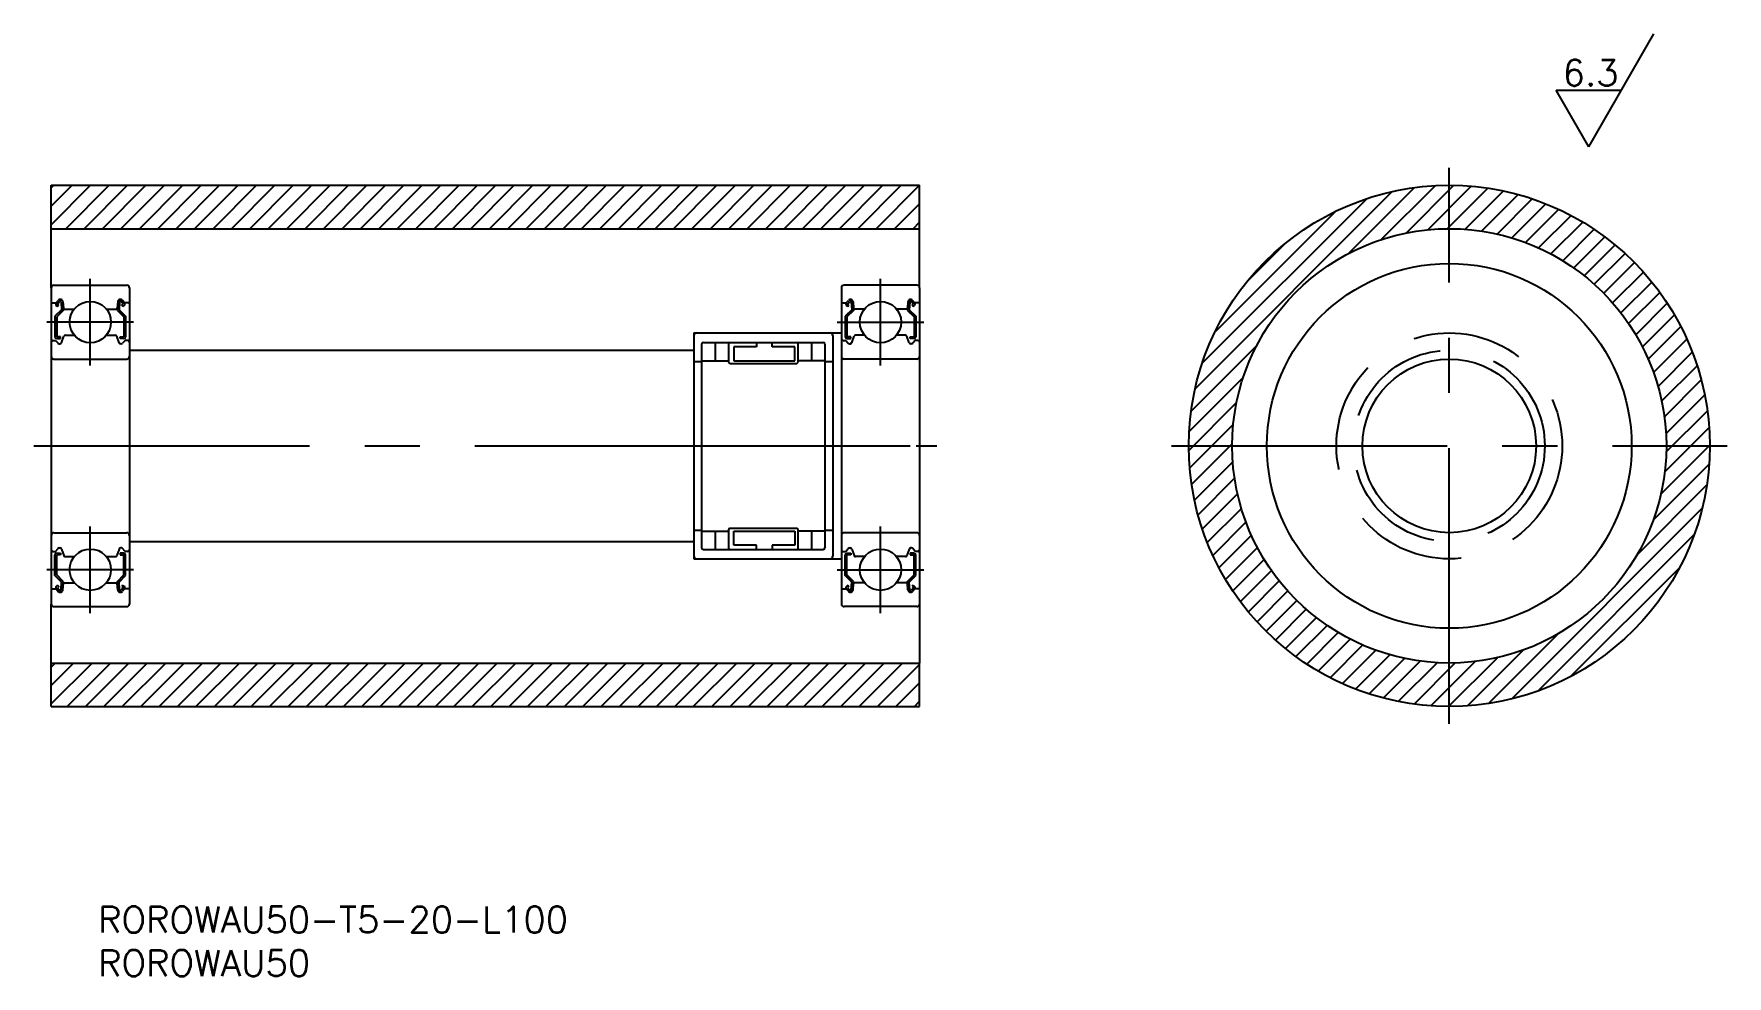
# Model space of a CAD drawing. Extents: x -2 to 193, y -61 to 47.
import ezdxf

# ---------------------------------------------------------------- set-up
doc = ezdxf.new("R2010")
doc.units = 0
doc.linetypes.add('CENTER', pattern=[50.8, 31.75, -6.35, 6.35, -6.35])
doc.linetypes.add('DASHED', pattern=[19.05, 12.7, -6.35])
doc.layers.get('0').update_dxf_attribs({"linetype": 'CONTINUOUS'})
doc.layers.add('CENTER', color=1, linetype='CENTER')
doc.styles.get("Standard").update_dxf_attribs({"font": 'txt.shx', "height": 3, "bigfont": 'bigfont.shx'})

# ---------------------------------------------------------------- blocks, each defined once
blk = doc.blocks.new('*U13')
at = {"color": 7, "linetype": 'CONTINUOUS'}
blk.add_text('ROROWAU50-T5-20-L100', height=3, dxfattribs=at).set_placement((5.39, -56.03))
blk = doc.blocks.new('*U14')
at = {"color": 7, "linetype": 'CONTINUOUS'}
blk.add_text('ROROWAU50', height=3, dxfattribs=at).set_placement((5.39, -61.03))
blk = doc.blocks.new('*U15')
at = {"color": 137, "linetype": 'CONTINUOUS'}
blk.add_text('6.3', height=3, dxfattribs=at).set_placement((174.06, 41.44))

msp = doc.modelspace()

# ---------------------------------------------------------------- linework, layer by layer
at = {"color": 137, "linetype": 'CONTINUOUS'}
for p, q in [((177.06, 34.44), (184.56, 47.43)), ((177.06, 34.44), (173.31, 40.93)), ((173.31, 40.93), (180.81, 40.93))]:
    msp.add_line(p, q, dxfattribs=at)
at = {"color": 7, "linetype": 'CONTINUOUS'}
for p, q in [((0, 30), (100, 30)), ((0, 25), (0, 30)), ((100, 25), (100, 30)), ((0, 25), (100, 25)), ((0, 18.2), (0, 25)), ((100, 18.2), (100, 25)), ((74, 13), (74, -13)), ((74, 13), (91, 13)), ((74.9, 11.72), (74.9, -11.72)), ((75.1, 11.92), (88.9, 11.92)), ((76.45, 11.92, 0.56), (76.45, 9.8, 0.56)), ((78, 11.92), (78, 9.65)), ((86, 9.65), (86, 11.92)), ((87.55, 11.92), (87.55, 9.8)), ((89.1, 11.72), (89.1, -11.72)), ((90, 12.7), (90, -12.7)), ((9, 11), (74, 11)), ((74.9, 9.8, -0.08), (78, 9.8, 1.21)), ((89.1, 9.8), (86, 9.8)), ((74, 9.7), (74.9, 9.7)), ((78.15, 9.5), (85.85, 9.5)), ((89.1, 9.7), (90, 9.7)), ((74, -9.7), (74.9, -9.7)), ((78, -9.65), (78, -11.93)), ((85.85, -9.5), (78.15, -9.5)), ((86, -11.93), (86, -9.65)), ((89.1, -9.7), (90, -9.7)), ((9, -11), (74, -11)), ((74.9, -9.8, 0.08), (78, -9.8, -1.21)), ((76.45, -9.8, -0.56), (76.45, -11.93, -0.56)), ((89.1, -9.8, -0.08), (86, -9.8, 1.21)), ((87.55, -9.8, 0.56), (87.55, -11.93, 0.56)), ((74, -13), (91, -13)), ((75.1, -11.93), (88.9, -11.93)), ((0, -25), (0, -18.2)), ((100, -18.2), (100, -25)), ((0, -25), (100, -25)), ((0, -30), (0, -25)), ((100, -30), (100, -25)), ((0, -30), (100, -30))]:
    msp.add_line(p, q, dxfattribs=at)
at = {"color": 3, "linetype": 'CONTINUOUS'}
for p, q in [((0, 29.7), (0.3, 30)), ((0, 27.58), (2.42, 30)), ((0, 25.46), (4.54, 30)), ((1.67, 25), (6.67, 30)), ((3.79, 25), (8.79, 30)), ((5.91, 25), (10.91, 30)), ((8.03, 25), (13.03, 30)), ((10.15, 25), (15.15, 30)), ((12.27, 25), (17.27, 30)), ((14.39, 25), (19.39, 30)), ((16.51, 25), (21.51, 30)), ((18.64, 25), (23.64, 30)), ((20.76, 25), (25.76, 30)), ((22.88, 25), (27.88, 30)), ((25, 25), (30, 30)), ((27.12, 25), (32.12, 30)), ((29.24, 25), (34.24, 30)), ((31.36, 25), (36.36, 30)), ((33.49, 25), (38.49, 30)), ((35.61, 25), (40.61, 30)), ((37.73, 25), (42.73, 30)), ((39.85, 25), (44.85, 30)), ((41.97, 25), (46.97, 30)), ((44.09, 25), (49.09, 30)), ((46.21, 25), (51.21, 30)), ((48.33, 25), (53.33, 30)), ((50.46, 25), (55.46, 30)), ((52.58, 25), (57.58, 30)), ((54.7, 25), (59.7, 30)), ((56.82, 25), (61.82, 30)), ((58.94, 25), (63.94, 30)), ((61.06, 25), (66.06, 30)), ((63.18, 25), (68.18, 30)), ((65.31, 25), (70.31, 30)), ((67.43, 25), (72.43, 30)), ((69.55, 25), (74.55, 30)), ((71.67, 25), (76.67, 30)), ((73.79, 25), (78.79, 30)), ((75.91, 25), (80.91, 30)), ((78.03, 25), (83.03, 30)), ((80.15, 25), (85.15, 30)), ((82.28, 25), (87.28, 30)), ((84.4, 25), (89.4, 30)), ((86.52, 25), (91.52, 30)), ((88.64, 25), (93.64, 30)), ((90.76, 25), (95.76, 30)), ((92.88, 25), (97.88, 30)), ((95, 25), (100, 30)), ((131.73, 6.57), (154.43, 29.27)), ((149.45, 22.17), (157.01, 29.73)), ((153.13, 23.73), (159.36, 29.95)), ((156.02, 24.5), (161.52, 30)), ((158.52, 24.88), (163.54, 29.89)), ((160.76, 25), (165.43, 29.67)), ((162.82, 24.93), (167.23, 29.35)), ((97.12, 25), (100, 27.88)), ((132.55, 9.51), (151.49, 28.45)), ((164.73, 24.72), (168.94, 28.93)), ((166.51, 24.38), (170.56, 28.43)), ((168.19, 23.94), (172.11, 27.87)), ((99.25, 25), (100, 25.75)), ((134.01, 13.09), (147.91, 26.99)), ((169.78, 23.41), (173.6, 27.23)), ((171.28, 22.79), (175.02, 26.52)), ((172.7, 22.09), (176.37, 25.76)), ((174.06, 21.32), (177.67, 24.94)), ((175.34, 20.48), (178.92, 24.06)), ((137.74, 18.94), (142.06, 23.26)), ((176.55, 19.57), (180.11, 23.13)), ((177.7, 18.6), (181.24, 22.14)), ((178.79, 17.57), (182.32, 21.1)), ((179.81, 16.47), (183.35, 20.01)), ((180.77, 15.3), (184.33, 18.86)), ((181.66, 14.08), (185.25, 17.66)), ((182.49, 12.78), (186.11, 16.41)), ((183.24, 11.41), (186.92, 15.1)), ((183.92, 9.98), (187.68, 13.73)), ((184.53, 8.46), (188.36, 12.3)), ((77.96, 9.8), (78, 9.84)), ((131.27, 3.99), (138.83, 11.55)), ((185.04, 6.85), (188.99, 10.8)), ((131.05, 1.64), (137.27, 7.87)), ((185.46, 5.15), (189.54, 9.23)), ((185.78, 3.34), (190.02, 7.59)), ((185.96, 1.41), (190.42, 5.87)), ((131, -0.52), (136.5, 4.98)), ((185.99, -0.69), (190.73, 4.05)), ((131.11, -2.54), (136.12, 2.48)), ((185.82, -2.98), (190.92, 2.13)), ((131.33, -4.43), (136, 0.24)), ((185.38, -5.54), (191, 0.08)), ((131.65, -6.23), (136.07, -1.82)), ((132.07, -7.94), (136.28, -3.73)), ((184.49, -8.55), (190.93, -2.11)), ((132.57, -9.56), (136.62, -5.51)), ((182.64, -12.53), (190.66, -4.5)), ((133.13, -11.11), (137.06, -7.19)), ((168.15, -29.14), (190.14, -7.15)), ((133.77, -12.6), (137.59, -8.78)), ((134.48, -14.02), (138.21, -10.28)), ((171.19, -28.22), (189.22, -10.19)), ((135.24, -15.37), (138.91, -11.7)), ((136.06, -16.67), (139.68, -13.06)), ((136.94, -17.92), (140.52, -14.34)), ((137.87, -19.11), (141.43, -15.55)), ((174.98, -26.54), (187.54, -13.98)), ((138.86, -20.24), (142.4, -16.7)), ((139.9, -21.32), (143.43, -17.79)), ((140.99, -22.35), (144.53, -18.81)), ((142.14, -23.33), (145.7, -19.77)), ((143.34, -24.25), (146.92, -20.66)), ((144.59, -25.11), (148.22, -21.49)), ((145.9, -25.92), (149.59, -22.24)), ((147.27, -26.68), (151.02, -22.92)), ((165.5, -29.66), (173.53, -21.64)), ((0, -25.46), (0.46, -25)), ((0, -27.58), (2.58, -25)), ((0, -29.7), (4.7, -25)), ((1.82, -30), (6.82, -25)), ((3.94, -30), (8.94, -25)), ((6.06, -30), (11.06, -25)), ((8.18, -30), (13.18, -25)), ((10.31, -30), (15.31, -25)), ((12.43, -30), (17.43, -25)), ((14.55, -30), (19.55, -25)), ((16.67, -30), (21.67, -25)), ((18.79, -30), (23.79, -25)), ((20.91, -30), (25.91, -25)), ((23.03, -30), (28.03, -25)), ((25.15, -30), (30.15, -25)), ((27.28, -30), (32.28, -25)), ((29.4, -30), (34.4, -25)), ((31.52, -30), (36.52, -25)), ((33.64, -30), (38.64, -25)), ((35.76, -30), (40.76, -25)), ((37.88, -30), (42.88, -25)), ((40, -30), (45, -25)), ((42.12, -30), (47.12, -25)), ((44.25, -30), (49.25, -25)), ((46.37, -30), (51.37, -25)), ((48.49, -30), (53.49, -25)), ((50.61, -30), (55.61, -25)), ((52.73, -30), (57.73, -25)), ((54.85, -30), (59.85, -25)), ((56.97, -30), (61.97, -25)), ((59.1, -30), (64.1, -25)), ((61.22, -30), (66.22, -25)), ((63.34, -30), (68.34, -25)), ((65.46, -30), (70.46, -25)), ((67.58, -30), (72.58, -25)), ((69.7, -30), (74.7, -25)), ((71.82, -30), (76.82, -25)), ((73.94, -30), (78.94, -25)), ((76.07, -30), (81.07, -25)), ((78.19, -30), (83.19, -25)), ((80.31, -30), (85.31, -25)), ((82.43, -30), (87.43, -25)), ((84.55, -30), (89.55, -25)), ((86.67, -30), (91.67, -25)), ((88.79, -30), (93.79, -25)), ((90.92, -30), (95.92, -25)), ((93.04, -30), (98.04, -25)), ((95.16, -30), (100, -25.16)), ((148.7, -27.36), (152.54, -23.53)), ((150.2, -27.99), (154.15, -24.04)), ((151.77, -28.54), (155.85, -24.46)), ((153.41, -29.02), (157.66, -24.78)), ((155.13, -29.42), (159.59, -24.96)), ((156.95, -29.73), (161.69, -24.99)), ((158.87, -29.92), (163.98, -24.82)), ((160.92, -30), (166.54, -24.38)), ((163.11, -29.93), (169.55, -23.49)), ((97.28, -30), (100, -27.28)), ((99.4, -30), (100, -29.4))]:
    msp.add_line(p, q, dxfattribs=at)
for p, q in [((0, 18.2), (0, -18.2)), ((0.3, 18.5), (8.7, 18.5)), ((9, 18.2), (9, -18.2)), ((91, 18.2), (91, -18.2)), ((99.7, 18.5), (91.3, 18.5)), ((100, 18.2), (100, -18.2)), ((0.1, 16.45), (0.56, 16.45)), ((1.18, 15.68), (0.43, 14.93)), ((0.56, 16.45), (0.81, 16.75)), ((0.74, 16.04), (0.58, 16.17)), ((0.71, 16.32), (0.96, 16.62)), ((0.87, 16.19), (0.71, 16.32)), ((0.74, 16.04), (0.87, 16.19)), ((1.14, 16.56), (1.18, 15.68)), ((1.34, 16.58), (1.4, 15.84)), ((1.38, 16.07), (1.38, 15.6)), ((1.5, 15.75), (2.65, 15.75)), ((6.35, 15.75), (7.5, 15.75)), ((7.66, 16.57), (7.6, 15.84)), ((7.62, 16.07), (7.62, 15.6)), ((7.86, 16.56), (7.82, 15.68)), ((7.82, 15.68), (8.57, 14.93)), ((8.29, 16.32), (8.04, 16.61)), ((8.13, 16.19), (8.29, 16.32)), ((8.26, 16.04), (8.13, 16.19)), ((8.44, 16.45), (8.19, 16.74)), ((8.26, 16.04), (8.41, 16.17)), ((8.9, 16.45), (8.44, 16.45)), ((91.1, 16.45), (91.56, 16.45)), ((92.18, 15.68), (91.43, 14.93)), ((91.56, 16.45), (91.81, 16.74)), ((91.74, 16.04), (91.59, 16.17)), ((91.71, 16.32), (91.96, 16.61)), ((91.87, 16.19), (91.71, 16.32)), ((91.74, 16.04), (91.87, 16.19)), ((92.14, 16.56), (92.18, 15.68)), ((92.34, 16.57), (92.4, 15.84)), ((92.38, 16.07), (92.38, 15.6)), ((93.65, 15.75), (92.5, 15.75)), ((98.5, 15.75), (97.35, 15.75)), ((98.66, 16.58), (98.6, 15.84)), ((98.62, 16.07), (98.62, 15.6)), ((98.86, 16.56), (98.82, 15.68)), ((98.82, 15.68), (99.57, 14.93)), ((99.29, 16.32), (99.04, 16.62)), ((99.13, 16.19), (99.29, 16.32)), ((99.26, 16.04), (99.13, 16.19)), ((99.44, 16.45), (99.19, 16.75)), ((99.26, 16.04), (99.42, 16.17)), ((99.9, 16.45), (99.44, 16.45)), ((0.43, 14.93), (0.43, 12.55)), ((1.38, 15.6), (0.63, 14.85)), ((0.63, 14.85), (0.63, 12.55)), ((7.62, 15.6), (8.37, 14.85)), ((8.37, 14.85), (8.37, 12.55)), ((8.57, 14.93), (8.57, 12.55)), ((91.43, 14.93), (91.43, 12.55)), ((92.38, 15.6), (91.63, 14.85)), ((91.63, 14.85), (91.63, 12.55)), ((98.62, 15.6), (99.37, 14.85)), ((99.37, 14.85), (99.37, 12.55)), ((99.57, 14.93), (99.57, 12.55)), ((0.2, 12.15), (0.5, 12.15)), ((0.5, 12.15), (0.78, 11.82)), ((1.08, 12.55), (0.63, 12.55)), ((0.63, 12.35), (1.08, 12.35)), ((0.93, 11.75), (0.99, 11.75)), ((1.08, 12.35), (1.08, 12.55)), ((1.18, 11.88), (1.45, 12.62)), ((1.64, 12.75), (2.65, 12.75)), ((6.35, 12.75), (7.36, 12.75)), ((7.82, 11.88), (7.55, 12.62)), ((7.92, 12.55), (8.37, 12.55)), ((7.92, 12.35), (7.92, 12.55)), ((8.37, 12.35), (7.92, 12.35)), ((8.07, 11.75), (8.01, 11.75)), ((8.5, 12.15), (8.22, 11.82)), ((8.8, 12.15), (8.5, 12.15)), ((91.2, 12.15), (91.5, 12.15)), ((91.5, 12.15), (91.78, 11.82)), ((92.08, 12.55), (91.63, 12.55)), ((91.63, 12.35), (92.08, 12.35)), ((91.93, 11.75), (91.99, 11.75)), ((92.08, 12.35), (92.08, 12.55)), ((92.18, 11.88), (92.45, 12.62)), ((93.65, 12.75), (92.64, 12.75)), ((98.36, 12.75), (97.35, 12.75)), ((98.82, 11.88), (98.55, 12.62)), ((98.92, 12.55), (99.37, 12.55)), ((98.92, 12.35), (98.92, 12.55)), ((99.37, 12.35), (98.92, 12.35)), ((99.07, 11.75), (99.01, 11.75)), ((99.5, 12.15), (99.22, 11.82)), ((99.8, 12.15), (99.5, 12.15)), ((0.3, 10), (8.7, 10)), ((99.7, 10), (91.3, 10)), ((0.3, -10), (8.7, -10)), ((99.7, -10), (91.3, -10)), ((0.2, -12.15), (0.5, -12.15)), ((0.43, -14.93), (0.43, -12.55)), ((0.5, -12.15), (0.78, -11.82)), ((0.63, -12.35), (1.08, -12.35)), ((0.63, -14.85), (0.63, -12.55)), ((1.08, -12.55), (0.63, -12.55)), ((0.93, -11.75), (0.99, -11.75)), ((1.08, -12.35), (1.08, -12.55)), ((1.18, -11.88), (1.45, -12.62)), ((1.64, -12.75), (2.65, -12.75)), ((1.89, -12.75), (1.89, -12.75)), ((2.14, -12.75), (2.14, -12.75)), ((6.35, -12.75), (7.36, -12.75)), ((7.82, -11.88), (7.55, -12.62)), ((8.37, -12.35), (7.92, -12.35)), ((7.92, -12.35), (7.92, -12.55)), ((7.92, -12.55), (8.37, -12.55)), ((8.07, -11.75), (8.01, -11.75)), ((8.5, -12.15), (8.22, -11.82)), ((8.37, -14.85), (8.37, -12.55)), ((8.8, -12.15), (8.5, -12.15)), ((8.57, -14.93), (8.57, -12.55)), ((91.2, -12.15), (91.5, -12.15)), ((91.43, -14.93), (91.43, -12.55)), ((91.5, -12.15), (91.78, -11.82)), ((91.63, -12.35), (92.08, -12.35)), ((91.63, -14.85), (91.63, -12.55)), ((92.08, -12.55), (91.63, -12.55)), ((91.93, -11.75), (91.99, -11.75)), ((92.08, -12.35), (92.08, -12.55)), ((92.18, -11.88), (92.45, -12.62)), ((93.65, -12.75), (92.64, -12.75)), ((98.36, -12.75), (97.35, -12.75)), ((97.86, -12.75), (97.86, -12.75)), ((98.11, -12.75), (98.11, -12.75)), ((98.82, -11.88), (98.55, -12.62)), ((99.37, -12.35), (98.92, -12.35)), ((98.92, -12.35), (98.92, -12.55)), ((98.92, -12.55), (99.37, -12.55)), ((99.07, -11.75), (99.01, -11.75)), ((99.5, -12.15), (99.22, -11.82)), ((99.37, -14.85), (99.37, -12.55)), ((99.8, -12.15), (99.5, -12.15)), ((99.57, -14.93), (99.57, -12.55)), ((1.18, -15.68), (0.43, -14.93)), ((1.38, -15.6), (0.63, -14.85)), ((1.38, -16.07), (1.38, -15.6)), ((7.62, -15.6), (8.37, -14.85)), ((7.62, -16.07), (7.62, -15.6)), ((7.82, -15.68), (8.57, -14.93)), ((92.18, -15.68), (91.43, -14.93)), ((92.38, -15.6), (91.63, -14.85)), ((92.38, -16.07), (92.38, -15.6)), ((98.62, -15.6), (99.37, -14.85)), ((98.62, -16.07), (98.62, -15.6)), ((98.82, -15.68), (99.57, -14.93)), ((0.1, -16.45), (0.56, -16.45)), ((0.56, -16.45), (0.81, -16.75)), ((0.74, -16.04), (0.58, -16.17)), ((0.87, -16.19), (0.71, -16.32)), ((0.71, -16.32), (0.96, -16.62)), ((0.74, -16.04), (0.87, -16.19)), ((1.14, -16.56), (1.18, -15.68)), ((1.34, -16.58), (1.4, -15.84)), ((1.5, -15.75), (2.65, -15.75)), ((6.35, -15.75), (7.5, -15.75)), ((7.66, -16.57), (7.6, -15.84)), ((7.86, -16.56), (7.82, -15.68)), ((8.29, -16.32), (8.04, -16.61)), ((8.26, -16.04), (8.13, -16.19)), ((8.13, -16.19), (8.29, -16.32)), ((8.44, -16.45), (8.19, -16.74)), ((8.26, -16.04), (8.41, -16.17)), ((8.9, -16.45), (8.44, -16.45)), ((91.1, -16.45), (91.56, -16.45)), ((91.56, -16.45), (91.81, -16.74)), ((91.74, -16.04), (91.59, -16.17)), ((91.87, -16.19), (91.71, -16.32)), ((91.71, -16.32), (91.96, -16.61)), ((91.74, -16.04), (91.87, -16.19)), ((92.14, -16.56), (92.18, -15.68)), ((92.34, -16.57), (92.4, -15.84)), ((93.65, -15.75), (92.5, -15.75)), ((98.5, -15.75), (97.35, -15.75)), ((98.66, -16.58), (98.6, -15.84)), ((98.86, -16.56), (98.82, -15.68)), ((99.29, -16.32), (99.04, -16.62)), ((99.26, -16.04), (99.13, -16.19)), ((99.13, -16.19), (99.29, -16.32)), ((99.44, -16.45), (99.19, -16.75)), ((99.26, -16.04), (99.42, -16.17)), ((99.9, -16.45), (99.44, -16.45)), ((0.3, -18.5), (8.7, -18.5)), ((99.7, -18.5), (91.3, -18.5))]:
    msp.add_line(p, q)
at = {"color": 3, "linetype": 'DASHED'}
for p, q in [((81.22, 11.92), (81.22, 11.42)), ((83.02, 11.42), (83.02, 11.92)), ((81.22, 11.42), (78.62, 11.42)), ((78.62, 11.42), (78.62, 9.8)), ((78.62, 9.8), (85.62, 9.8)), ((85.62, 11.42), (83.02, 11.42)), ((85.62, 9.8), (85.62, 11.42)), ((78.62, -11.43), (78.62, -9.8)), ((78.62, -9.8), (85.62, -9.8)), ((81.22, -11.43), (78.62, -11.43)), ((81.22, -11.93), (81.22, -11.43)), ((85.62, -11.43), (83.02, -11.43)), ((83.02, -11.43), (83.02, -11.93)), ((85.62, -9.8), (85.62, -11.43))]:
    msp.add_line(p, q, dxfattribs=at)
at = {"color": 7, "linetype": 'CONTINUOUS'}
for radius in [30, 25, 21, 10]:
    msp.add_circle((161, 0), radius, dxfattribs=at)
for centre in [(4.5, 14.25), (95.5, 14.25), (4.5, -14.25), (95.5, -14.25)]:
    msp.add_circle(centre, 2.38)
at = {"color": 3, "linetype": 'DASHED'}
for radius in [13, 11]:
    msp.add_circle((161, 0), radius, dxfattribs=at)
for centre, radius, start, end in [((0.3, 18.2), 0.3, 90, 180), ((8.7, 18.2), 0.3, 0, 90), ((91.3, 18.2), 0.3, 90, 180), ((99.7, 18.2), 0.3, 0, 90), ((0.1, 16.55), 0.1, 180, 270), ((0.71, 16.32), 0.2, 140.001, 230.0801), ((1.04, 16.55), 0.3, 4.9967, 140.001), ((1.04, 16.56), 0.1, 2.8199, 140.0012), ((1.5, 15.85), 0.1, 184.9967, 269.9995), ((7.5, 15.85), 0.1, 269.9995, 354.8557), ((7.96, 16.55), 0.303, 40.0459, 175.0792), ((7.96, 16.55), 0.103, 39.874, 175.0048), ((8.29, 16.32), 0.2, 309.9138, 40.1318), ((8.9, 16.55), 0.1, 269.9995, 359.9913), ((91.1, 16.55), 0.1, 180.0087, 270.0005), ((91.71, 16.32), 0.2, 139.8682, 230.0862), ((92.04, 16.55), 0.303, 4.9208, 139.9541), ((92.04, 16.55), 0.103, 4.9952, 140.126), ((92.5, 15.85), 0.1, 185.1443, 270.0005), ((98.5, 15.85), 0.1, 270.0005, 355.0033), ((98.96, 16.55), 0.3, 39.999, 175.0033), ((98.96, 16.56), 0.1, 39.9988, 177.1801), ((99.29, 16.32), 0.2, 309.9199, 39.999), ((99.9, 16.55), 0.1, 270, 0), ((0.2, 11.95), 0.2, 90, 180), ((0.63, 12.55), 0.2, 180, 270), ((0.93, 11.95), 0.2, 219.9921, 270), ((0.99, 11.95), 0.2, 270, 339.9919), ((1.64, 12.55), 0.2, 90, 159.9919), ((7.36, 12.55), 0.2, 19.8845, 90.0002), ((8.01, 11.95), 0.2, 199.8883, 269.9998), ((8.07, 11.95), 0.2, 269.9998, 319.8616), ((8.37, 12.55), 0.2, 269.9998, 359.9956), ((8.8, 11.95), 0.2, 359.9956, 90.0002), ((91.2, 11.95), 0.2, 89.9998, 180.0044), ((91.63, 12.55), 0.2, 180.0044, 270.0002), ((91.93, 11.95), 0.2, 220.1384, 270.0002), ((91.99, 11.95), 0.2, 270.0002, 340.1117), ((92.64, 12.55), 0.2, 89.9998, 160.1155), ((98.36, 12.55), 0.2, 20.0081, 90), ((99.01, 11.95), 0.2, 200.0081, 270), ((99.07, 11.95), 0.2, 270, 320.0079), ((99.37, 12.55), 0.2, 270, 0), ((99.8, 11.95), 0.2, 0, 90), ((0.3, 10.3), 0.3, 180, 270), ((8.7, 10.3), 0.3, 270, 0), ((91.3, 10.3), 0.3, 180, 270), ((99.7, 10.3), 0.3, 270, 0), ((0.3, -10.3), 0.3, 90, 180), ((8.7, -10.3), 0.3, 0, 90), ((91.3, -10.3), 0.3, 90, 180), ((99.7, -10.3), 0.3, 0, 90), ((0.2, -11.95), 0.2, 180, 270), ((0.63, -12.55), 0.2, 90, 180), ((0.93, -11.95), 0.2, 90, 140.0079), ((0.99, -11.95), 0.2, 20.0081, 90), ((1.64, -12.55), 0.2, 200.0081, 270), ((7.36, -12.55), 0.2, 269.9998, 340.1155), ((8.01, -11.95), 0.2, 90.0002, 160.1117), ((8.07, -11.95), 0.2, 40.1384, 90.0002), ((8.37, -12.55), 0.2, 0.0044, 90.0002), ((8.8, -11.95), 0.2, 269.9998, 0.0044), ((91.2, -11.95), 0.2, 179.9956, 270.0002), ((91.63, -12.55), 0.2, 89.9998, 179.9956), ((91.93, -11.95), 0.2, 89.9998, 139.8616), ((91.99, -11.95), 0.2, 19.8883, 89.9998), ((92.64, -12.55), 0.2, 199.8845, 270.0002), ((98.36, -12.55), 0.2, 270, 339.9919), ((99.01, -11.95), 0.2, 90, 159.9919), ((99.07, -11.95), 0.2, 39.9921, 90), ((99.37, -12.55), 0.2, 0, 90), ((99.8, -11.95), 0.2, 270, 0), ((0.1, -16.55), 0.1, 90, 180), ((0.71, -16.32), 0.2, 129.9199, 219.999), ((1.04, -16.55), 0.3, 219.999, 355.0033), ((1.04, -16.56), 0.1, 219.9988, 357.1801), ((1.5, -15.85), 0.1, 90.0005, 175.0033), ((7.5, -15.85), 0.1, 5.1443, 90.0005), ((7.96, -16.55), 0.303, 184.9207, 319.9541), ((7.96, -16.55), 0.103, 184.9952, 320.126), ((8.29, -16.32), 0.2, 319.8682, 50.0862), ((8.9, -16.55), 0.1, 0.0087, 90.0005), ((91.1, -16.55), 0.1, 89.9995, 179.9913), ((91.71, -16.32), 0.2, 129.9138, 220.1318), ((92.04, -16.55), 0.303, 220.0459, 355.0793), ((92.04, -16.55), 0.103, 219.874, 355.0048), ((92.5, -15.85), 0.1, 89.9995, 174.8557), ((98.5, -15.85), 0.1, 4.9967, 89.9995), ((98.96, -16.55), 0.3, 184.9967, 320.001), ((98.96, -16.56), 0.1, 182.8199, 320.0012), ((99.29, -16.32), 0.2, 320.001, 50.0801), ((99.9, -16.55), 0.1, 0, 90), ((0.3, -18.2), 0.3, 180, 270), ((8.7, -18.2), 0.3, 270, 0), ((91.3, -18.2), 0.3, 180, 270), ((99.7, -18.2), 0.3, 270, 0)]:
    msp.add_arc(centre, radius, start, end)
at = {"color": 7, "linetype": 'CONTINUOUS'}
for centre, radius, start, end in [((74.3, 12.7), 0.3, 90, 180), ((75.1, 11.72), 0.2, 90, 180), ((78.15, 11.77), 0.15, 90, 180), ((85.85, 11.77), 0.15, 0, 90), ((88.9, 11.72), 0.2, 0, 90), ((89.7, 12.7), 0.3, 0, 90), ((78.15, 9.65), 0.15, 180, 270), ((85.85, 9.65), 0.15, 270, 0), ((78.15, -9.65), 0.15, 90, 180), ((85.85, -9.65), 0.15, 0, 90), ((74.3, -12.7), 0.3, 180, 270), ((75.1, -11.72), 0.2, 180, 270), ((78.15, -11.78), 0.15, 180, 270), ((85.85, -11.78), 0.15, 270, 0), ((88.9, -11.72), 0.2, 270, 0), ((89.7, -12.7), 0.3, 270, 0)]:
    msp.add_arc(centre, radius, start, end, dxfattribs=at)
at = {"layer": 'CENTER', "color": 1, "linetype": 'CENTER'}
for p, q in [((161, -32), (161, 32)), ((4.5, 9.26), (4.5, 19.24)), ((95.5, 9.26), (95.5, 19.24)), ((9.49, 14.25), (-0.49, 14.25)), ((90.51, 14.25), (100.49, 14.25)), ((-2, 0), (102, 0)), ((68.91, 0), (98.91, 0)), ((129, 0), (193, 0)), ((4.5, -19.24), (4.5, -9.26)), ((95.5, -19.24), (95.5, -9.26)), ((9.49, -14.25), (-0.49, -14.25)), ((90.51, -14.25), (100.49, -14.25))]:
    msp.add_line(p, q, dxfattribs=at)

# ---------------------------------------------------------------- block references
at = {"color": 7, "linetype": 'CONTINUOUS'}
for name in ['*U15', '*U13', '*U14']:
    msp.add_blockref(name, (0, 0), dxfattribs=at)

doc.saveas('drawing.dxf')
